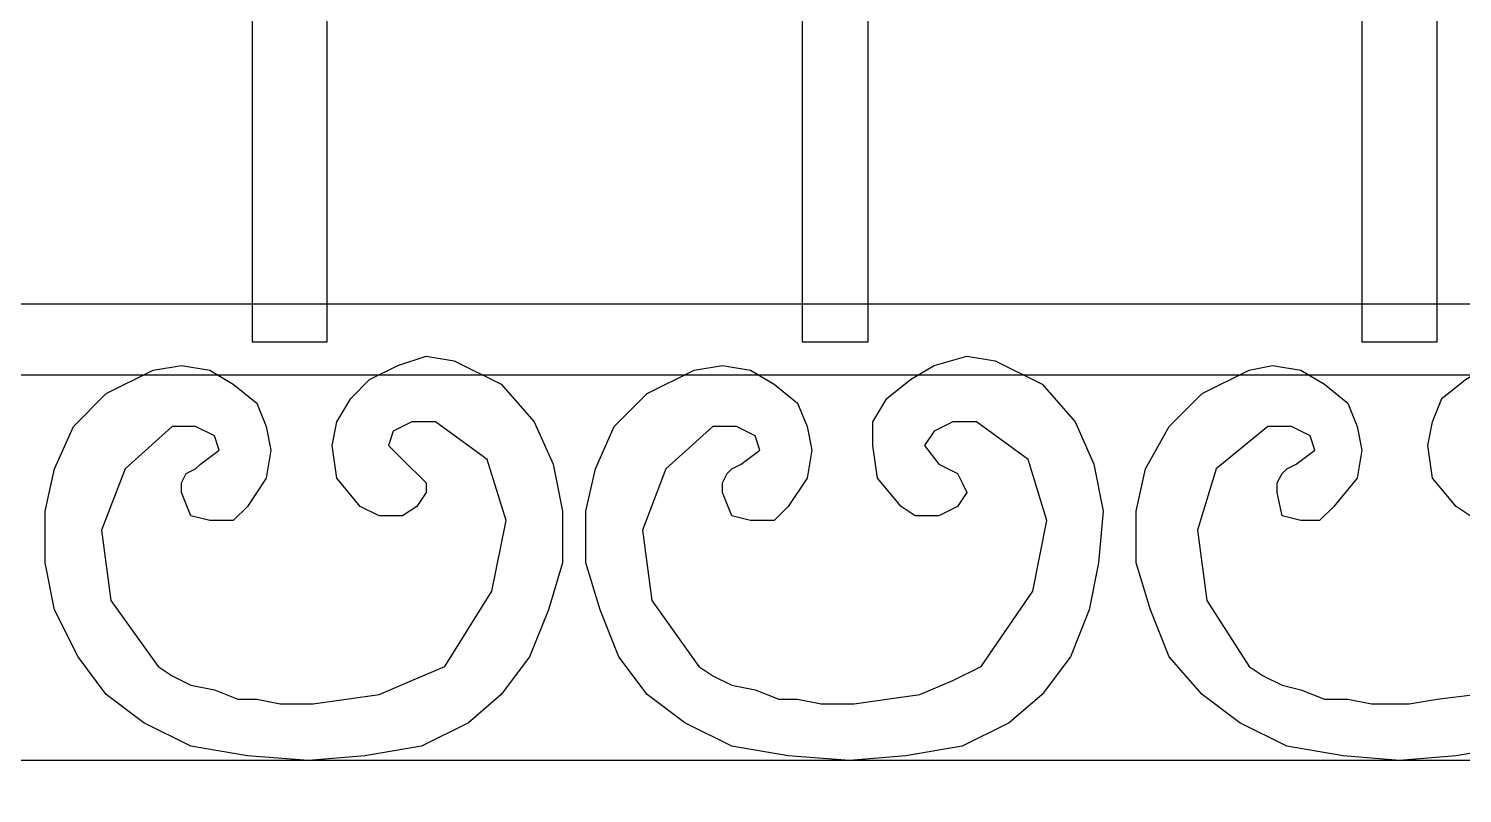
# Model space of a CAD drawing. Header units: centimetres. Extents: x -51 to 47, y -44 to 100.
# Drawn here: x -1.85 to 26.18, y 33.47 to 48.43 of the extents above; entities that cross this region are included whole.
import ezdxf

# ---------------------------------------------------------------- set-up
doc = ezdxf.new("R2010")
doc.units = ezdxf.units.CM
doc.header["$MEASUREMENT"] = 0
doc.layers.add('layer 1', color=7, linetype='Continuous')

msp = doc.modelspace()

# ---------------------------------------------------------------- linework, layer by layer
at = {"layer": 'layer 1', "color": 108}
for points, knots in [([(2.51998, 42.30097), (2.51998, 42.30097), (2.51998, 79.35236), (2.51998, 79.35236), (2.51998, 79.35236), (2.51998, 79.35236), (3.991, 79.35236), (3.991, 79.35236), (3.991, 79.35236), (3.991, 79.35236), (3.991, 42.30097), (3.991, 42.30097), (3.991, 42.30097), (3.991, 42.30097), (2.51998, 42.30097), (2.51998, 42.30097)], [0, 0, 0, 0, 0.25, 0.25, 0.25, 0.25, 0.5, 0.5, 0.5, 0.5, 0.75, 0.75, 0.75, 0.75, 1, 1, 1, 1]), ([(13.27684, 42.30097), (13.27684, 42.30097), (13.27684, 79.35236), (13.27684, 79.35236), (13.27684, 79.35236), (13.27684, 79.35236), (14.56398, 79.35236), (14.56398, 79.35236), (14.56398, 79.35236), (14.56398, 79.35236), (14.56398, 42.30097), (14.56398, 42.30097), (14.56398, 42.30097), (14.56398, 42.30097), (13.27684, 42.30097), (13.27684, 42.30097)], [0, 0, 0, 0, 0.25, 0.25, 0.25, 0.25, 0.5, 0.5, 0.5, 0.5, 0.75, 0.75, 0.75, 0.75, 1, 1, 1, 1]), ([(24.21757, 42.30097), (24.21757, 42.30097), (24.21757, 79.35236), (24.21757, 79.35236), (24.21757, 79.35236), (24.21757, 79.35236), (25.68859, 79.35236), (25.68859, 79.35236), (25.68859, 79.35236), (25.68859, 79.35236), (25.68859, 42.30097), (25.68859, 42.30097), (25.68859, 42.30097), (25.68859, 42.30097), (24.21757, 42.30097), (24.21757, 42.30097)], [0, 0, 0, 0, 0.25, 0.25, 0.25, 0.25, 0.5, 0.5, 0.5, 0.5, 0.75, 0.75, 0.75, 0.75, 1, 1, 1, 1]), ([(-47.12704, 43.03648), (-47.12704, 43.03648), (43.43281, 43.03648), (43.43281, 43.03648), (43.43281, 43.03648), (43.43281, 43.03648), (43.43281, 41.6574), (43.43281, 41.6574), (43.43281, 41.6574), (43.43281, 41.6574), (-47.12704, 41.6574), (-47.12704, 41.6574), (-47.12704, 41.6574), (-47.12704, 41.6574), (-47.12704, 43.03648), (-47.12704, 43.03648)], [0, 0, 0, 0, 0.25, 0.25, 0.25, 0.25, 0.5, 0.5, 0.5, 0.5, 0.75, 0.75, 0.75, 0.75, 1, 1, 1, 1]), ([(7.39275, 35.40555), (7.39275, 35.40555), (7.94438, 36.14106), (7.94438, 36.14106), (7.94438, 36.14106), (7.94438, 36.14106), (8.31213, 37.06045), (8.31213, 37.06045), (8.31213, 37.06045), (8.31213, 37.06045), (8.58795, 37.97984), (8.58795, 37.97984), (8.58795, 37.97984), (8.58795, 37.97984), (8.58795, 38.99117), (8.58795, 38.99117), (8.58795, 38.99117), (8.58795, 38.99117), (8.40407, 39.91056), (8.40407, 39.91056), (8.40407, 39.91056), (8.40407, 39.91056), (8.03632, 40.73801), (8.03632, 40.73801), (8.03632, 40.73801), (8.03632, 40.73801), (7.39275, 41.47352), (7.39275, 41.47352), (7.39275, 41.47352), (7.39275, 41.47352), (6.47336, 41.93322), (6.47336, 41.93322), (6.47336, 41.93322), (6.47336, 41.93322), (5.92172, 42.02516), (5.92172, 42.02516), (5.92172, 42.02516), (5.92172, 42.02516), (5.37009, 41.84128), (5.37009, 41.84128), (5.37009, 41.84128), (5.37009, 41.84128), (4.81846, 41.56546), (4.81846, 41.56546), (4.81846, 41.56546), (4.81846, 41.56546), (4.4507, 41.19771), (4.4507, 41.19771), (4.4507, 41.19771), (4.4507, 41.19771), (4.17488, 40.73801), (4.17488, 40.73801), (4.17488, 40.73801), (4.17488, 40.73801), (4.08294, 40.27832), (4.08294, 40.27832), (4.08294, 40.27832), (4.08294, 40.27832), (4.17488, 39.63474), (4.17488, 39.63474), (4.17488, 39.63474), (4.17488, 39.63474), (4.63458, 39.08311), (4.63458, 39.08311), (4.63458, 39.08311), (4.63458, 39.08311), (5.00233, 38.89923), (5.00233, 38.89923), (5.00233, 38.89923), (5.00233, 38.89923), (5.46203, 38.89923), (5.46203, 38.89923), (5.46203, 38.89923), (5.46203, 38.89923), (5.73784, 39.08311), (5.73784, 39.08311), (5.73784, 39.08311), (5.73784, 39.08311), (5.92172, 39.35893), (5.92172, 39.35893), (5.92172, 39.35893), (5.92172, 39.35893), (5.92172, 39.54281), (5.92172, 39.54281), (5.92172, 39.54281), (5.92172, 39.54281), (5.73784, 39.72668), (5.73784, 39.72668), (5.73784, 39.72668), (5.73784, 39.72668), (5.64591, 39.81862), (5.64591, 39.81862), (5.64591, 39.81862), (5.64591, 39.81862), (5.55397, 39.91056), (5.55397, 39.91056), (5.55397, 39.91056), (5.55397, 39.91056), (5.18621, 40.27832), (5.18621, 40.27832), (5.18621, 40.27832), (5.18621, 40.27832), (5.27815, 40.55413), (5.27815, 40.55413), (5.27815, 40.55413), (5.27815, 40.55413), (5.64591, 40.73801), (5.64591, 40.73801), (5.64591, 40.73801), (5.64591, 40.73801), (6.1056, 40.73801), (6.1056, 40.73801), (6.1056, 40.73801), (6.1056, 40.73801), (7.11693, 40.0025), (7.11693, 40.0025), (7.11693, 40.0025), (7.11693, 40.0025), (7.48468, 38.80729), (7.48468, 38.80729), (7.48468, 38.80729), (7.48468, 38.80729), (7.20887, 37.42821), (7.20887, 37.42821), (7.20887, 37.42821), (7.20887, 37.42821), (6.28948, 35.95719), (6.28948, 35.95719), (6.28948, 35.95719), (6.28948, 35.95719), (5.64591, 35.68137), (5.64591, 35.68137), (5.64591, 35.68137), (5.64591, 35.68137), (5.00233, 35.40555), (5.00233, 35.40555), (5.00233, 35.40555), (5.00233, 35.40555), (4.35876, 35.31361), (4.35876, 35.31361), (4.35876, 35.31361), (4.35876, 35.31361), (3.71519, 35.22168), (3.71519, 35.22168), (3.71519, 35.22168), (3.71519, 35.22168), (3.71519, 35.22168), (3.71519, 35.22168), (3.71519, 35.22168), (3.71519, 35.22168), (3.71519, 35.22168), (3.71519, 35.22168), (3.71519, 35.22168), (3.71519, 35.22168), (3.71519, 35.22168), (3.71519, 35.22168), (3.71519, 35.22168), (3.71519, 35.22168), (3.71519, 35.22168), (3.71519, 35.22168), (3.71519, 35.22168), (3.71519, 35.22168), (3.43937, 35.22168), (3.43937, 35.22168), (3.43937, 35.22168), (3.43937, 35.22168), (3.07162, 35.22168), (3.07162, 35.22168), (3.07162, 35.22168), (3.07162, 35.22168), (2.61192, 35.31361), (2.61192, 35.31361), (2.61192, 35.31361), (2.61192, 35.31361), (2.24417, 35.31361), (2.24417, 35.31361), (2.24417, 35.31361), (2.24417, 35.31361), (1.78447, 35.49749), (1.78447, 35.49749), (1.78447, 35.49749), (1.78447, 35.49749), (1.32478, 35.58943), (1.32478, 35.58943), (1.32478, 35.58943), (1.32478, 35.58943), (0.95702, 35.77331), (0.95702, 35.77331), (0.95702, 35.77331), (0.95702, 35.77331), (0.6812, 35.95719), (0.6812, 35.95719), (0.6812, 35.95719), (0.6812, 35.95719), (-0.23819, 37.24433), (-0.23819, 37.24433), (-0.23819, 37.24433), (-0.23819, 37.24433), (-0.42206, 38.62342), (-0.42206, 38.62342), (-0.42206, 38.62342), (-0.42206, 38.62342), (0.03763, 39.81862), (0.03763, 39.81862), (0.03763, 39.81862), (0.03763, 39.81862), (0.95702, 40.64607), (0.95702, 40.64607), (0.95702, 40.64607), (0.95702, 40.64607), (1.41671, 40.64607), (1.41671, 40.64607), (1.41671, 40.64607), (1.41671, 40.64607), (1.78447, 40.46219), (1.78447, 40.46219), (1.78447, 40.46219), (1.78447, 40.46219), (1.87641, 40.18638), (1.87641, 40.18638), (1.87641, 40.18638), (1.87641, 40.18638), (1.50865, 39.91056), (1.50865, 39.91056), (1.50865, 39.91056), (1.50865, 39.91056), (1.41671, 39.81862), (1.41671, 39.81862), (1.41671, 39.81862), (1.41671, 39.81862), (1.23284, 39.72668), (1.23284, 39.72668), (1.23284, 39.72668), (1.23284, 39.72668), (1.1409, 39.54281), (1.1409, 39.54281), (1.1409, 39.54281), (1.1409, 39.54281), (1.1409, 39.35893), (1.1409, 39.35893), (1.1409, 39.35893), (1.1409, 39.35893), (1.32478, 38.89923), (1.32478, 38.89923), (1.32478, 38.89923), (1.32478, 38.89923), (1.69253, 38.80729), (1.69253, 38.80729), (1.69253, 38.80729), (1.69253, 38.80729), (2.15223, 38.80729), (2.15223, 38.80729), (2.15223, 38.80729), (2.15223, 38.80729), (2.42804, 39.08311), (2.42804, 39.08311), (2.42804, 39.08311), (2.42804, 39.08311), (2.7958, 39.63474), (2.7958, 39.63474), (2.7958, 39.63474), (2.7958, 39.63474), (2.88774, 40.18638), (2.88774, 40.18638), (2.88774, 40.18638), (2.88774, 40.18638), (2.7958, 40.64607), (2.7958, 40.64607), (2.7958, 40.64607), (2.7958, 40.64607), (2.61192, 41.10577), (2.61192, 41.10577), (2.61192, 41.10577), (2.61192, 41.10577), (2.15223, 41.47352), (2.15223, 41.47352), (2.15223, 41.47352), (2.15223, 41.47352), (1.69253, 41.74934), (1.69253, 41.74934), (1.69253, 41.74934), (1.69253, 41.74934), (1.1409, 41.84128), (1.1409, 41.84128), (1.1409, 41.84128), (1.1409, 41.84128), (0.58926, 41.74934), (0.58926, 41.74934), (0.58926, 41.74934), (0.58926, 41.74934), (-0.33013, 41.28965), (-0.33013, 41.28965), (-0.33013, 41.28965), (-0.33013, 41.28965), (-0.9737, 40.64607), (-0.9737, 40.64607), (-0.9737, 40.64607), (-0.9737, 40.64607), (-1.34145, 39.81862), (-1.34145, 39.81862), (-1.34145, 39.81862), (-1.34145, 39.81862), (-1.52533, 38.99117), (-1.52533, 38.99117), (-1.52533, 38.99117), (-1.52533, 38.99117), (-1.52533, 37.97984), (-1.52533, 37.97984), (-1.52533, 37.97984), (-1.52533, 37.97984), (-1.34145, 37.06045), (-1.34145, 37.06045), (-1.34145, 37.06045), (-1.34145, 37.06045), (-0.88176, 36.14106), (-0.88176, 36.14106), (-0.88176, 36.14106), (-0.88176, 36.14106), (-0.33013, 35.40555), (-0.33013, 35.40555), (-0.33013, 35.40555), (-0.33013, 35.40555), (0.40539, 34.85392), (0.40539, 34.85392), (0.40539, 34.85392), (0.40539, 34.85392), (1.32478, 34.39422), (1.32478, 34.39422), (1.32478, 34.39422), (1.32478, 34.39422), (2.42804, 34.21035), (2.42804, 34.21035), (2.42804, 34.21035), (2.42804, 34.21035), (3.62325, 34.11841), (3.62325, 34.11841), (3.62325, 34.11841), (3.62325, 34.11841), (4.72652, 34.21035), (4.72652, 34.21035), (4.72652, 34.21035), (4.72652, 34.21035), (5.82978, 34.39422), (5.82978, 34.39422), (5.82978, 34.39422), (5.82978, 34.39422), (6.74917, 34.85392), (6.74917, 34.85392), (6.74917, 34.85392), (6.74917, 34.85392), (7.39275, 35.40555), (7.39275, 35.40555)], [0, 0, 0, 0, 0.01136364, 0.01136364, 0.01136364, 0.01136364, 0.02272727, 0.02272727, 0.02272727, 0.02272727, 0.03409091, 0.03409091, 0.03409091, 0.03409091, 0.04545455, 0.04545455, 0.04545455, 0.04545455, 0.05681818, 0.05681818, 0.05681818, 0.05681818, 0.06818182, 0.06818182, 0.06818182, 0.06818182, 0.07954545, 0.07954545, 0.07954545, 0.07954545, 0.09090909, 0.09090909, 0.09090909, 0.09090909, 0.10227273, 0.10227273, 0.10227273, 0.10227273, 0.11363636, 0.11363636, 0.11363636, 0.11363636, 0.125, 0.125, 0.125, 0.125, 0.13636364, 0.13636364, 0.13636364, 0.13636364, 0.14772727, 0.14772727, 0.14772727, 0.14772727, 0.15909091, 0.15909091, 0.15909091, 0.15909091, 0.17045455, 0.17045455, 0.17045455, 0.17045455, 0.18181818, 0.18181818, 0.18181818, 0.18181818, 0.19318182, 0.19318182, 0.19318182, 0.19318182, 0.20454545, 0.20454545, 0.20454545, 0.20454545, 0.21590909, 0.21590909, 0.21590909, 0.21590909, 0.22727273, 0.22727273, 0.22727273, 0.22727273, 0.23863636, 0.23863636, 0.23863636, 0.23863636, 0.25, 0.25, 0.25, 0.25, 0.26136364, 0.26136364, 0.26136364, 0.26136364, 0.27272727, 0.27272727, 0.27272727, 0.27272727, 0.28409091, 0.28409091, 0.28409091, 0.28409091, 0.29545455, 0.29545455, 0.29545455, 0.29545455, 0.30681818, 0.30681818, 0.30681818, 0.30681818, 0.31818182, 0.31818182, 0.31818182, 0.31818182, 0.32954545, 0.32954545, 0.32954545, 0.32954545, 0.34090909, 0.34090909, 0.34090909, 0.34090909, 0.35227273, 0.35227273, 0.35227273, 0.35227273, 0.36363636, 0.36363636, 0.36363636, 0.36363636, 0.375, 0.375, 0.375, 0.375, 0.38636364, 0.38636364, 0.38636364, 0.38636364, 0.39772727, 0.39772727, 0.39772727, 0.39772727, 0.40909091, 0.40909091, 0.40909091, 0.40909091, 0.42045455, 0.42045455, 0.42045455, 0.42045455, 0.43181818, 0.43181818, 0.43181818, 0.43181818, 0.44318182, 0.44318182, 0.44318182, 0.44318182, 0.45454545, 0.45454545, 0.45454545, 0.45454545, 0.46590909, 0.46590909, 0.46590909, 0.46590909, 0.47727273, 0.47727273, 0.47727273, 0.47727273, 0.48863636, 0.48863636, 0.48863636, 0.48863636, 0.5, 0.5, 0.5, 0.5, 0.51136364, 0.51136364, 0.51136364, 0.51136364, 0.52272727, 0.52272727, 0.52272727, 0.52272727, 0.53409091, 0.53409091, 0.53409091, 0.53409091, 0.54545455, 0.54545455, 0.54545455, 0.54545455, 0.55681818, 0.55681818, 0.55681818, 0.55681818, 0.56818182, 0.56818182, 0.56818182, 0.56818182, 0.57954545, 0.57954545, 0.57954545, 0.57954545, 0.59090909, 0.59090909, 0.59090909, 0.59090909, 0.60227273, 0.60227273, 0.60227273, 0.60227273, 0.61363636, 0.61363636, 0.61363636, 0.61363636, 0.625, 0.625, 0.625, 0.625, 0.63636364, 0.63636364, 0.63636364, 0.63636364, 0.64772727, 0.64772727, 0.64772727, 0.64772727, 0.65909091, 0.65909091, 0.65909091, 0.65909091, 0.67045455, 0.67045455, 0.67045455, 0.67045455, 0.68181818, 0.68181818, 0.68181818, 0.68181818, 0.69318182, 0.69318182, 0.69318182, 0.69318182, 0.70454545, 0.70454545, 0.70454545, 0.70454545, 0.71590909, 0.71590909, 0.71590909, 0.71590909, 0.72727273, 0.72727273, 0.72727273, 0.72727273, 0.73863636, 0.73863636, 0.73863636, 0.73863636, 0.75, 0.75, 0.75, 0.75, 0.76136364, 0.76136364, 0.76136364, 0.76136364, 0.77272727, 0.77272727, 0.77272727, 0.77272727, 0.78409091, 0.78409091, 0.78409091, 0.78409091, 0.79545455, 0.79545455, 0.79545455, 0.79545455, 0.80681818, 0.80681818, 0.80681818, 0.80681818, 0.81818182, 0.81818182, 0.81818182, 0.81818182, 0.82954545, 0.82954545, 0.82954545, 0.82954545, 0.84090909, 0.84090909, 0.84090909, 0.84090909, 0.85227273, 0.85227273, 0.85227273, 0.85227273, 0.86363636, 0.86363636, 0.86363636, 0.86363636, 0.875, 0.875, 0.875, 0.875, 0.88636364, 0.88636364, 0.88636364, 0.88636364, 0.89772727, 0.89772727, 0.89772727, 0.89772727, 0.90909091, 0.90909091, 0.90909091, 0.90909091, 0.92045455, 0.92045455, 0.92045455, 0.92045455, 0.93181818, 0.93181818, 0.93181818, 0.93181818, 0.94318182, 0.94318182, 0.94318182, 0.94318182, 0.95454545, 0.95454545, 0.95454545, 0.95454545, 0.96590909, 0.96590909, 0.96590909, 0.96590909, 0.97727273, 0.97727273, 0.97727273, 0.97727273, 0.98863636, 0.98863636, 0.98863636, 0.98863636, 1, 1, 1, 1]), ([(17.96572, 35.40555), (17.96572, 35.40555), (18.51736, 36.14106), (18.51736, 36.14106), (18.51736, 36.14106), (18.51736, 36.14106), (18.88511, 37.06045), (18.88511, 37.06045), (18.88511, 37.06045), (18.88511, 37.06045), (19.06899, 37.97984), (19.06899, 37.97984), (19.06899, 37.97984), (19.06899, 37.97984), (19.16093, 38.99117), (19.16093, 38.99117), (19.16093, 38.99117), (19.16093, 38.99117), (18.97705, 39.91056), (18.97705, 39.91056), (18.97705, 39.91056), (18.97705, 39.91056), (18.6093, 40.73801), (18.6093, 40.73801), (18.6093, 40.73801), (18.6093, 40.73801), (17.96572, 41.47352), (17.96572, 41.47352), (17.96572, 41.47352), (17.96572, 41.47352), (17.04633, 41.93322), (17.04633, 41.93322), (17.04633, 41.93322), (17.04633, 41.93322), (16.4947, 42.02516), (16.4947, 42.02516), (16.4947, 42.02516), (16.4947, 42.02516), (15.85113, 41.84128), (15.85113, 41.84128), (15.85113, 41.84128), (15.85113, 41.84128), (15.39143, 41.56546), (15.39143, 41.56546), (15.39143, 41.56546), (15.39143, 41.56546), (14.93174, 41.19771), (14.93174, 41.19771), (14.93174, 41.19771), (14.93174, 41.19771), (14.65592, 40.73801), (14.65592, 40.73801), (14.65592, 40.73801), (14.65592, 40.73801), (14.65592, 40.27832), (14.65592, 40.27832), (14.65592, 40.27832), (14.65592, 40.27832), (14.74786, 39.63474), (14.74786, 39.63474), (14.74786, 39.63474), (14.74786, 39.63474), (15.20756, 39.08311), (15.20756, 39.08311), (15.20756, 39.08311), (15.20756, 39.08311), (15.48337, 38.89923), (15.48337, 38.89923), (15.48337, 38.89923), (15.48337, 38.89923), (15.94307, 38.89923), (15.94307, 38.89923), (15.94307, 38.89923), (15.94307, 38.89923), (16.31082, 39.08311), (16.31082, 39.08311), (16.31082, 39.08311), (16.31082, 39.08311), (16.4947, 39.35893), (16.4947, 39.35893), (16.4947, 39.35893), (16.4947, 39.35893), (16.40276, 39.54281), (16.40276, 39.54281), (16.40276, 39.54281), (16.40276, 39.54281), (16.31082, 39.72668), (16.31082, 39.72668), (16.31082, 39.72668), (16.31082, 39.72668), (16.12694, 39.81862), (16.12694, 39.81862), (16.12694, 39.81862), (16.12694, 39.81862), (15.94307, 39.91056), (15.94307, 39.91056), (15.94307, 39.91056), (15.94307, 39.91056), (15.66725, 40.27832), (15.66725, 40.27832), (15.66725, 40.27832), (15.66725, 40.27832), (15.85113, 40.55413), (15.85113, 40.55413), (15.85113, 40.55413), (15.85113, 40.55413), (16.21888, 40.73801), (16.21888, 40.73801), (16.21888, 40.73801), (16.21888, 40.73801), (16.67858, 40.73801), (16.67858, 40.73801), (16.67858, 40.73801), (16.67858, 40.73801), (17.68991, 40.0025), (17.68991, 40.0025), (17.68991, 40.0025), (17.68991, 40.0025), (18.05766, 38.80729), (18.05766, 38.80729), (18.05766, 38.80729), (18.05766, 38.80729), (17.78185, 37.42821), (17.78185, 37.42821), (17.78185, 37.42821), (17.78185, 37.42821), (16.77052, 35.95719), (16.77052, 35.95719), (16.77052, 35.95719), (16.77052, 35.95719), (16.21888, 35.68137), (16.21888, 35.68137), (16.21888, 35.68137), (16.21888, 35.68137), (15.57531, 35.40555), (15.57531, 35.40555), (15.57531, 35.40555), (15.57531, 35.40555), (14.93174, 35.31361), (14.93174, 35.31361), (14.93174, 35.31361), (14.93174, 35.31361), (14.28817, 35.22168), (14.28817, 35.22168), (14.28817, 35.22168), (14.28817, 35.22168), (14.28817, 35.22168), (14.28817, 35.22168), (14.28817, 35.22168), (14.28817, 35.22168), (14.28817, 35.22168), (14.28817, 35.22168), (14.28817, 35.22168), (14.28817, 35.22168), (14.28817, 35.22168), (14.28817, 35.22168), (14.28817, 35.22168), (14.28817, 35.22168), (14.28817, 35.22168), (14.28817, 35.22168), (14.28817, 35.22168), (14.28817, 35.22168), (14.01235, 35.22168), (14.01235, 35.22168), (14.01235, 35.22168), (14.01235, 35.22168), (13.64459, 35.22168), (13.64459, 35.22168), (13.64459, 35.22168), (13.64459, 35.22168), (13.1849, 35.31361), (13.1849, 35.31361), (13.1849, 35.31361), (13.1849, 35.31361), (12.81714, 35.31361), (12.81714, 35.31361), (12.81714, 35.31361), (12.81714, 35.31361), (12.35745, 35.49749), (12.35745, 35.49749), (12.35745, 35.49749), (12.35745, 35.49749), (11.89775, 35.58943), (11.89775, 35.58943), (11.89775, 35.58943), (11.89775, 35.58943), (11.53, 35.77331), (11.53, 35.77331), (11.53, 35.77331), (11.53, 35.77331), (11.25418, 35.95719), (11.25418, 35.95719), (11.25418, 35.95719), (11.25418, 35.95719), (10.33479, 37.24433), (10.33479, 37.24433), (10.33479, 37.24433), (10.33479, 37.24433), (10.15091, 38.62342), (10.15091, 38.62342), (10.15091, 38.62342), (10.15091, 38.62342), (10.61061, 39.81862), (10.61061, 39.81862), (10.61061, 39.81862), (10.61061, 39.81862), (11.53, 40.64607), (11.53, 40.64607), (11.53, 40.64607), (11.53, 40.64607), (11.98969, 40.64607), (11.98969, 40.64607), (11.98969, 40.64607), (11.98969, 40.64607), (12.35745, 40.46219), (12.35745, 40.46219), (12.35745, 40.46219), (12.35745, 40.46219), (12.44939, 40.18638), (12.44939, 40.18638), (12.44939, 40.18638), (12.44939, 40.18638), (12.08163, 39.91056), (12.08163, 39.91056), (12.08163, 39.91056), (12.08163, 39.91056), (11.89775, 39.81862), (11.89775, 39.81862), (11.89775, 39.81862), (11.89775, 39.81862), (11.80581, 39.72668), (11.80581, 39.72668), (11.80581, 39.72668), (11.80581, 39.72668), (11.71388, 39.54281), (11.71388, 39.54281), (11.71388, 39.54281), (11.71388, 39.54281), (11.71388, 39.35893), (11.71388, 39.35893), (11.71388, 39.35893), (11.71388, 39.35893), (11.89775, 38.89923), (11.89775, 38.89923), (11.89775, 38.89923), (11.89775, 38.89923), (12.26551, 38.80729), (12.26551, 38.80729), (12.26551, 38.80729), (12.26551, 38.80729), (12.7252, 38.80729), (12.7252, 38.80729), (12.7252, 38.80729), (12.7252, 38.80729), (13.00102, 39.08311), (13.00102, 39.08311), (13.00102, 39.08311), (13.00102, 39.08311), (13.36878, 39.63474), (13.36878, 39.63474), (13.36878, 39.63474), (13.36878, 39.63474), (13.46072, 40.18638), (13.46072, 40.18638), (13.46072, 40.18638), (13.46072, 40.18638), (13.36878, 40.64607), (13.36878, 40.64607), (13.36878, 40.64607), (13.36878, 40.64607), (13.1849, 41.10577), (13.1849, 41.10577), (13.1849, 41.10577), (13.1849, 41.10577), (12.7252, 41.47352), (12.7252, 41.47352), (12.7252, 41.47352), (12.7252, 41.47352), (12.26551, 41.74934), (12.26551, 41.74934), (12.26551, 41.74934), (12.26551, 41.74934), (11.71388, 41.84128), (11.71388, 41.84128), (11.71388, 41.84128), (11.71388, 41.84128), (11.16224, 41.74934), (11.16224, 41.74934), (11.16224, 41.74934), (11.16224, 41.74934), (10.24285, 41.28965), (10.24285, 41.28965), (10.24285, 41.28965), (10.24285, 41.28965), (9.59928, 40.64607), (9.59928, 40.64607), (9.59928, 40.64607), (9.59928, 40.64607), (9.23152, 39.81862), (9.23152, 39.81862), (9.23152, 39.81862), (9.23152, 39.81862), (9.04765, 38.99117), (9.04765, 38.99117), (9.04765, 38.99117), (9.04765, 38.99117), (9.04765, 37.97984), (9.04765, 37.97984), (9.04765, 37.97984), (9.04765, 37.97984), (9.32346, 37.06045), (9.32346, 37.06045), (9.32346, 37.06045), (9.32346, 37.06045), (9.69122, 36.14106), (9.69122, 36.14106), (9.69122, 36.14106), (9.69122, 36.14106), (10.24285, 35.40555), (10.24285, 35.40555), (10.24285, 35.40555), (10.24285, 35.40555), (10.97836, 34.85392), (10.97836, 34.85392), (10.97836, 34.85392), (10.97836, 34.85392), (11.89775, 34.39422), (11.89775, 34.39422), (11.89775, 34.39422), (11.89775, 34.39422), (13.00102, 34.21035), (13.00102, 34.21035), (13.00102, 34.21035), (13.00102, 34.21035), (14.19623, 34.11841), (14.19623, 34.11841), (14.19623, 34.11841), (14.19623, 34.11841), (15.29949, 34.21035), (15.29949, 34.21035), (15.29949, 34.21035), (15.29949, 34.21035), (16.40276, 34.39422), (16.40276, 34.39422), (16.40276, 34.39422), (16.40276, 34.39422), (17.32215, 34.85392), (17.32215, 34.85392), (17.32215, 34.85392), (17.32215, 34.85392), (17.96572, 35.40555), (17.96572, 35.40555)], [0, 0, 0, 0, 0.01136364, 0.01136364, 0.01136364, 0.01136364, 0.02272727, 0.02272727, 0.02272727, 0.02272727, 0.03409091, 0.03409091, 0.03409091, 0.03409091, 0.04545455, 0.04545455, 0.04545455, 0.04545455, 0.05681818, 0.05681818, 0.05681818, 0.05681818, 0.06818182, 0.06818182, 0.06818182, 0.06818182, 0.07954545, 0.07954545, 0.07954545, 0.07954545, 0.09090909, 0.09090909, 0.09090909, 0.09090909, 0.10227273, 0.10227273, 0.10227273, 0.10227273, 0.11363636, 0.11363636, 0.11363636, 0.11363636, 0.125, 0.125, 0.125, 0.125, 0.13636364, 0.13636364, 0.13636364, 0.13636364, 0.14772727, 0.14772727, 0.14772727, 0.14772727, 0.15909091, 0.15909091, 0.15909091, 0.15909091, 0.17045455, 0.17045455, 0.17045455, 0.17045455, 0.18181818, 0.18181818, 0.18181818, 0.18181818, 0.19318182, 0.19318182, 0.19318182, 0.19318182, 0.20454545, 0.20454545, 0.20454545, 0.20454545, 0.21590909, 0.21590909, 0.21590909, 0.21590909, 0.22727273, 0.22727273, 0.22727273, 0.22727273, 0.23863636, 0.23863636, 0.23863636, 0.23863636, 0.25, 0.25, 0.25, 0.25, 0.26136364, 0.26136364, 0.26136364, 0.26136364, 0.27272727, 0.27272727, 0.27272727, 0.27272727, 0.28409091, 0.28409091, 0.28409091, 0.28409091, 0.29545455, 0.29545455, 0.29545455, 0.29545455, 0.30681818, 0.30681818, 0.30681818, 0.30681818, 0.31818182, 0.31818182, 0.31818182, 0.31818182, 0.32954545, 0.32954545, 0.32954545, 0.32954545, 0.34090909, 0.34090909, 0.34090909, 0.34090909, 0.35227273, 0.35227273, 0.35227273, 0.35227273, 0.36363636, 0.36363636, 0.36363636, 0.36363636, 0.375, 0.375, 0.375, 0.375, 0.38636364, 0.38636364, 0.38636364, 0.38636364, 0.39772727, 0.39772727, 0.39772727, 0.39772727, 0.40909091, 0.40909091, 0.40909091, 0.40909091, 0.42045455, 0.42045455, 0.42045455, 0.42045455, 0.43181818, 0.43181818, 0.43181818, 0.43181818, 0.44318182, 0.44318182, 0.44318182, 0.44318182, 0.45454545, 0.45454545, 0.45454545, 0.45454545, 0.46590909, 0.46590909, 0.46590909, 0.46590909, 0.47727273, 0.47727273, 0.47727273, 0.47727273, 0.48863636, 0.48863636, 0.48863636, 0.48863636, 0.5, 0.5, 0.5, 0.5, 0.51136364, 0.51136364, 0.51136364, 0.51136364, 0.52272727, 0.52272727, 0.52272727, 0.52272727, 0.53409091, 0.53409091, 0.53409091, 0.53409091, 0.54545455, 0.54545455, 0.54545455, 0.54545455, 0.55681818, 0.55681818, 0.55681818, 0.55681818, 0.56818182, 0.56818182, 0.56818182, 0.56818182, 0.57954545, 0.57954545, 0.57954545, 0.57954545, 0.59090909, 0.59090909, 0.59090909, 0.59090909, 0.60227273, 0.60227273, 0.60227273, 0.60227273, 0.61363636, 0.61363636, 0.61363636, 0.61363636, 0.625, 0.625, 0.625, 0.625, 0.63636364, 0.63636364, 0.63636364, 0.63636364, 0.64772727, 0.64772727, 0.64772727, 0.64772727, 0.65909091, 0.65909091, 0.65909091, 0.65909091, 0.67045455, 0.67045455, 0.67045455, 0.67045455, 0.68181818, 0.68181818, 0.68181818, 0.68181818, 0.69318182, 0.69318182, 0.69318182, 0.69318182, 0.70454545, 0.70454545, 0.70454545, 0.70454545, 0.71590909, 0.71590909, 0.71590909, 0.71590909, 0.72727273, 0.72727273, 0.72727273, 0.72727273, 0.73863636, 0.73863636, 0.73863636, 0.73863636, 0.75, 0.75, 0.75, 0.75, 0.76136364, 0.76136364, 0.76136364, 0.76136364, 0.77272727, 0.77272727, 0.77272727, 0.77272727, 0.78409091, 0.78409091, 0.78409091, 0.78409091, 0.79545455, 0.79545455, 0.79545455, 0.79545455, 0.80681818, 0.80681818, 0.80681818, 0.80681818, 0.81818182, 0.81818182, 0.81818182, 0.81818182, 0.82954545, 0.82954545, 0.82954545, 0.82954545, 0.84090909, 0.84090909, 0.84090909, 0.84090909, 0.85227273, 0.85227273, 0.85227273, 0.85227273, 0.86363636, 0.86363636, 0.86363636, 0.86363636, 0.875, 0.875, 0.875, 0.875, 0.88636364, 0.88636364, 0.88636364, 0.88636364, 0.89772727, 0.89772727, 0.89772727, 0.89772727, 0.90909091, 0.90909091, 0.90909091, 0.90909091, 0.92045455, 0.92045455, 0.92045455, 0.92045455, 0.93181818, 0.93181818, 0.93181818, 0.93181818, 0.94318182, 0.94318182, 0.94318182, 0.94318182, 0.95454545, 0.95454545, 0.95454545, 0.95454545, 0.96590909, 0.96590909, 0.96590909, 0.96590909, 0.97727273, 0.97727273, 0.97727273, 0.97727273, 0.98863636, 0.98863636, 0.98863636, 0.98863636, 1, 1, 1, 1]), ([(28.81452, 35.40555), (28.81452, 35.40555), (29.36615, 36.14106), (29.36615, 36.14106), (29.36615, 36.14106), (29.36615, 36.14106), (29.73391, 37.06045), (29.73391, 37.06045), (29.73391, 37.06045), (29.73391, 37.06045), (29.91778, 37.97984), (29.91778, 37.97984), (29.91778, 37.97984), (29.91778, 37.97984), (29.91778, 38.99117), (29.91778, 38.99117), (29.91778, 38.99117), (29.91778, 38.99117), (29.73391, 39.91056), (29.73391, 39.91056), (29.73391, 39.91056), (29.73391, 39.91056), (29.27421, 40.73801), (29.27421, 40.73801), (29.27421, 40.73801), (29.27421, 40.73801), (28.63064, 41.47352), (28.63064, 41.47352), (28.63064, 41.47352), (28.63064, 41.47352), (27.71125, 41.93322), (27.71125, 41.93322), (27.71125, 41.93322), (27.71125, 41.93322), (27.25156, 42.02516), (27.25156, 42.02516), (27.25156, 42.02516), (27.25156, 42.02516), (26.69992, 41.84128), (26.69992, 41.84128), (26.69992, 41.84128), (26.69992, 41.84128), (26.24023, 41.56546), (26.24023, 41.56546), (26.24023, 41.56546), (26.24023, 41.56546), (25.78053, 41.19771), (25.78053, 41.19771), (25.78053, 41.19771), (25.78053, 41.19771), (25.59665, 40.73801), (25.59665, 40.73801), (25.59665, 40.73801), (25.59665, 40.73801), (25.50472, 40.27832), (25.50472, 40.27832), (25.50472, 40.27832), (25.50472, 40.27832), (25.59665, 39.63474), (25.59665, 39.63474), (25.59665, 39.63474), (25.59665, 39.63474), (26.05635, 39.08311), (26.05635, 39.08311), (26.05635, 39.08311), (26.05635, 39.08311), (26.33217, 38.89923), (26.33217, 38.89923), (26.33217, 38.89923), (26.33217, 38.89923), (26.79186, 38.89923), (26.79186, 38.89923), (26.79186, 38.89923), (26.79186, 38.89923), (27.06768, 39.08311), (27.06768, 39.08311), (27.06768, 39.08311), (27.06768, 39.08311), (27.25156, 39.35893), (27.25156, 39.35893), (27.25156, 39.35893), (27.25156, 39.35893), (27.25156, 39.54281), (27.25156, 39.54281), (27.25156, 39.54281), (27.25156, 39.54281), (27.06768, 39.72668), (27.06768, 39.72668), (27.06768, 39.72668), (27.06768, 39.72668), (26.97574, 39.81862), (26.97574, 39.81862), (26.97574, 39.81862), (26.97574, 39.81862), (26.79186, 39.91056), (26.79186, 39.91056), (26.79186, 39.91056), (26.79186, 39.91056), (26.51604, 40.27832), (26.51604, 40.27832), (26.51604, 40.27832), (26.51604, 40.27832), (26.69992, 40.55413), (26.69992, 40.55413), (26.69992, 40.55413), (26.69992, 40.55413), (26.97574, 40.73801), (26.97574, 40.73801), (26.97574, 40.73801), (26.97574, 40.73801), (27.34349, 40.73801), (27.34349, 40.73801), (27.34349, 40.73801), (27.34349, 40.73801), (28.35482, 40.0025), (28.35482, 40.0025), (28.35482, 40.0025), (28.35482, 40.0025), (28.72258, 38.80729), (28.72258, 38.80729), (28.72258, 38.80729), (28.72258, 38.80729), (28.5387, 37.42821), (28.5387, 37.42821), (28.5387, 37.42821), (28.5387, 37.42821), (27.61931, 35.95719), (27.61931, 35.95719), (27.61931, 35.95719), (27.61931, 35.95719), (27.06768, 35.68137), (27.06768, 35.68137), (27.06768, 35.68137), (27.06768, 35.68137), (26.42411, 35.40555), (26.42411, 35.40555), (26.42411, 35.40555), (26.42411, 35.40555), (25.68859, 35.31361), (25.68859, 35.31361), (25.68859, 35.31361), (25.68859, 35.31361), (25.13696, 35.22168), (25.13696, 35.22168), (25.13696, 35.22168), (25.13696, 35.22168), (25.13696, 35.22168), (25.13696, 35.22168), (25.13696, 35.22168), (25.13696, 35.22168), (25.13696, 35.22168), (25.13696, 35.22168), (25.13696, 35.22168), (25.13696, 35.22168), (25.13696, 35.22168), (25.13696, 35.22168), (25.13696, 35.22168), (25.13696, 35.22168), (25.13696, 35.22168), (25.13696, 35.22168), (25.13696, 35.22168), (25.13696, 35.22168), (24.7692, 35.22168), (24.7692, 35.22168), (24.7692, 35.22168), (24.7692, 35.22168), (24.40145, 35.22168), (24.40145, 35.22168), (24.40145, 35.22168), (24.40145, 35.22168), (23.94175, 35.31361), (23.94175, 35.31361), (23.94175, 35.31361), (23.94175, 35.31361), (23.48206, 35.31361), (23.48206, 35.31361), (23.48206, 35.31361), (23.48206, 35.31361), (23.02236, 35.49749), (23.02236, 35.49749), (23.02236, 35.49749), (23.02236, 35.49749), (22.65461, 35.58943), (22.65461, 35.58943), (22.65461, 35.58943), (22.65461, 35.58943), (22.28685, 35.77331), (22.28685, 35.77331), (22.28685, 35.77331), (22.28685, 35.77331), (22.01104, 35.95719), (22.01104, 35.95719), (22.01104, 35.95719), (22.01104, 35.95719), (21.18359, 37.24433), (21.18359, 37.24433), (21.18359, 37.24433), (21.18359, 37.24433), (20.99971, 38.62342), (20.99971, 38.62342), (20.99971, 38.62342), (20.99971, 38.62342), (21.36746, 39.81862), (21.36746, 39.81862), (21.36746, 39.81862), (21.36746, 39.81862), (22.37879, 40.64607), (22.37879, 40.64607), (22.37879, 40.64607), (22.37879, 40.64607), (22.83849, 40.64607), (22.83849, 40.64607), (22.83849, 40.64607), (22.83849, 40.64607), (23.20624, 40.46219), (23.20624, 40.46219), (23.20624, 40.46219), (23.20624, 40.46219), (23.29818, 40.18638), (23.29818, 40.18638), (23.29818, 40.18638), (23.29818, 40.18638), (22.93043, 39.91056), (22.93043, 39.91056), (22.93043, 39.91056), (22.93043, 39.91056), (22.74655, 39.81862), (22.74655, 39.81862), (22.74655, 39.81862), (22.74655, 39.81862), (22.65461, 39.72668), (22.65461, 39.72668), (22.65461, 39.72668), (22.65461, 39.72668), (22.56267, 39.54281), (22.56267, 39.54281), (22.56267, 39.54281), (22.56267, 39.54281), (22.56267, 39.35893), (22.56267, 39.35893), (22.56267, 39.35893), (22.56267, 39.35893), (22.65461, 38.89923), (22.65461, 38.89923), (22.65461, 38.89923), (22.65461, 38.89923), (23.02236, 38.80729), (23.02236, 38.80729), (23.02236, 38.80729), (23.02236, 38.80729), (23.39012, 38.80729), (23.39012, 38.80729), (23.39012, 38.80729), (23.39012, 38.80729), (23.66594, 39.08311), (23.66594, 39.08311), (23.66594, 39.08311), (23.66594, 39.08311), (24.12563, 39.63474), (24.12563, 39.63474), (24.12563, 39.63474), (24.12563, 39.63474), (24.21757, 40.18638), (24.21757, 40.18638), (24.21757, 40.18638), (24.21757, 40.18638), (24.12563, 40.64607), (24.12563, 40.64607), (24.12563, 40.64607), (24.12563, 40.64607), (23.94175, 41.10577), (23.94175, 41.10577), (23.94175, 41.10577), (23.94175, 41.10577), (23.48206, 41.47352), (23.48206, 41.47352), (23.48206, 41.47352), (23.48206, 41.47352), (23.02236, 41.74934), (23.02236, 41.74934), (23.02236, 41.74934), (23.02236, 41.74934), (22.47073, 41.84128), (22.47073, 41.84128), (22.47073, 41.84128), (22.47073, 41.84128), (22.01104, 41.74934), (22.01104, 41.74934), (22.01104, 41.74934), (22.01104, 41.74934), (21.09165, 41.28965), (21.09165, 41.28965), (21.09165, 41.28965), (21.09165, 41.28965), (20.44807, 40.64607), (20.44807, 40.64607), (20.44807, 40.64607), (20.44807, 40.64607), (19.98838, 39.81862), (19.98838, 39.81862), (19.98838, 39.81862), (19.98838, 39.81862), (19.8045, 38.99117), (19.8045, 38.99117), (19.8045, 38.99117), (19.8045, 38.99117), (19.8045, 37.97984), (19.8045, 37.97984), (19.8045, 37.97984), (19.8045, 37.97984), (20.08032, 37.06045), (20.08032, 37.06045), (20.08032, 37.06045), (20.08032, 37.06045), (20.44807, 36.14106), (20.44807, 36.14106), (20.44807, 36.14106), (20.44807, 36.14106), (21.09165, 35.40555), (21.09165, 35.40555), (21.09165, 35.40555), (21.09165, 35.40555), (21.82716, 34.85392), (21.82716, 34.85392), (21.82716, 34.85392), (21.82716, 34.85392), (22.74655, 34.39422), (22.74655, 34.39422), (22.74655, 34.39422), (22.74655, 34.39422), (23.84982, 34.21035), (23.84982, 34.21035), (23.84982, 34.21035), (23.84982, 34.21035), (24.95308, 34.11841), (24.95308, 34.11841), (24.95308, 34.11841), (24.95308, 34.11841), (26.05635, 34.21035), (26.05635, 34.21035), (26.05635, 34.21035), (26.05635, 34.21035), (27.15962, 34.39422), (27.15962, 34.39422), (27.15962, 34.39422), (27.15962, 34.39422), (28.07901, 34.85392), (28.07901, 34.85392), (28.07901, 34.85392), (28.07901, 34.85392), (28.81452, 35.40555), (28.81452, 35.40555)], [0, 0, 0, 0, 0.01136364, 0.01136364, 0.01136364, 0.01136364, 0.02272727, 0.02272727, 0.02272727, 0.02272727, 0.03409091, 0.03409091, 0.03409091, 0.03409091, 0.04545455, 0.04545455, 0.04545455, 0.04545455, 0.05681818, 0.05681818, 0.05681818, 0.05681818, 0.06818182, 0.06818182, 0.06818182, 0.06818182, 0.07954545, 0.07954545, 0.07954545, 0.07954545, 0.09090909, 0.09090909, 0.09090909, 0.09090909, 0.10227273, 0.10227273, 0.10227273, 0.10227273, 0.11363636, 0.11363636, 0.11363636, 0.11363636, 0.125, 0.125, 0.125, 0.125, 0.13636364, 0.13636364, 0.13636364, 0.13636364, 0.14772727, 0.14772727, 0.14772727, 0.14772727, 0.15909091, 0.15909091, 0.15909091, 0.15909091, 0.17045455, 0.17045455, 0.17045455, 0.17045455, 0.18181818, 0.18181818, 0.18181818, 0.18181818, 0.19318182, 0.19318182, 0.19318182, 0.19318182, 0.20454545, 0.20454545, 0.20454545, 0.20454545, 0.21590909, 0.21590909, 0.21590909, 0.21590909, 0.22727273, 0.22727273, 0.22727273, 0.22727273, 0.23863636, 0.23863636, 0.23863636, 0.23863636, 0.25, 0.25, 0.25, 0.25, 0.26136364, 0.26136364, 0.26136364, 0.26136364, 0.27272727, 0.27272727, 0.27272727, 0.27272727, 0.28409091, 0.28409091, 0.28409091, 0.28409091, 0.29545455, 0.29545455, 0.29545455, 0.29545455, 0.30681818, 0.30681818, 0.30681818, 0.30681818, 0.31818182, 0.31818182, 0.31818182, 0.31818182, 0.32954545, 0.32954545, 0.32954545, 0.32954545, 0.34090909, 0.34090909, 0.34090909, 0.34090909, 0.35227273, 0.35227273, 0.35227273, 0.35227273, 0.36363636, 0.36363636, 0.36363636, 0.36363636, 0.375, 0.375, 0.375, 0.375, 0.38636364, 0.38636364, 0.38636364, 0.38636364, 0.39772727, 0.39772727, 0.39772727, 0.39772727, 0.40909091, 0.40909091, 0.40909091, 0.40909091, 0.42045455, 0.42045455, 0.42045455, 0.42045455, 0.43181818, 0.43181818, 0.43181818, 0.43181818, 0.44318182, 0.44318182, 0.44318182, 0.44318182, 0.45454545, 0.45454545, 0.45454545, 0.45454545, 0.46590909, 0.46590909, 0.46590909, 0.46590909, 0.47727273, 0.47727273, 0.47727273, 0.47727273, 0.48863636, 0.48863636, 0.48863636, 0.48863636, 0.5, 0.5, 0.5, 0.5, 0.51136364, 0.51136364, 0.51136364, 0.51136364, 0.52272727, 0.52272727, 0.52272727, 0.52272727, 0.53409091, 0.53409091, 0.53409091, 0.53409091, 0.54545455, 0.54545455, 0.54545455, 0.54545455, 0.55681818, 0.55681818, 0.55681818, 0.55681818, 0.56818182, 0.56818182, 0.56818182, 0.56818182, 0.57954545, 0.57954545, 0.57954545, 0.57954545, 0.59090909, 0.59090909, 0.59090909, 0.59090909, 0.60227273, 0.60227273, 0.60227273, 0.60227273, 0.61363636, 0.61363636, 0.61363636, 0.61363636, 0.625, 0.625, 0.625, 0.625, 0.63636364, 0.63636364, 0.63636364, 0.63636364, 0.64772727, 0.64772727, 0.64772727, 0.64772727, 0.65909091, 0.65909091, 0.65909091, 0.65909091, 0.67045455, 0.67045455, 0.67045455, 0.67045455, 0.68181818, 0.68181818, 0.68181818, 0.68181818, 0.69318182, 0.69318182, 0.69318182, 0.69318182, 0.70454545, 0.70454545, 0.70454545, 0.70454545, 0.71590909, 0.71590909, 0.71590909, 0.71590909, 0.72727273, 0.72727273, 0.72727273, 0.72727273, 0.73863636, 0.73863636, 0.73863636, 0.73863636, 0.75, 0.75, 0.75, 0.75, 0.76136364, 0.76136364, 0.76136364, 0.76136364, 0.77272727, 0.77272727, 0.77272727, 0.77272727, 0.78409091, 0.78409091, 0.78409091, 0.78409091, 0.79545455, 0.79545455, 0.79545455, 0.79545455, 0.80681818, 0.80681818, 0.80681818, 0.80681818, 0.81818182, 0.81818182, 0.81818182, 0.81818182, 0.82954545, 0.82954545, 0.82954545, 0.82954545, 0.84090909, 0.84090909, 0.84090909, 0.84090909, 0.85227273, 0.85227273, 0.85227273, 0.85227273, 0.86363636, 0.86363636, 0.86363636, 0.86363636, 0.875, 0.875, 0.875, 0.875, 0.88636364, 0.88636364, 0.88636364, 0.88636364, 0.89772727, 0.89772727, 0.89772727, 0.89772727, 0.90909091, 0.90909091, 0.90909091, 0.90909091, 0.92045455, 0.92045455, 0.92045455, 0.92045455, 0.93181818, 0.93181818, 0.93181818, 0.93181818, 0.94318182, 0.94318182, 0.94318182, 0.94318182, 0.95454545, 0.95454545, 0.95454545, 0.95454545, 0.96590909, 0.96590909, 0.96590909, 0.96590909, 0.97727273, 0.97727273, 0.97727273, 0.97727273, 0.98863636, 0.98863636, 0.98863636, 0.98863636, 1, 1, 1, 1]), ([(-47.12704, 34.11841), (-47.12704, 34.11841), (43.43281, 34.11841), (43.43281, 34.11841), (43.43281, 34.11841), (43.43281, 34.11841), (43.43281, 32.64739), (43.43281, 32.64739), (43.43281, 32.64739), (43.43281, 32.64739), (-47.12704, 32.64739), (-47.12704, 32.64739), (-47.12704, 32.64739), (-47.12704, 32.64739), (-47.12704, 34.11841), (-47.12704, 34.11841)], [0, 0, 0, 0, 0.25, 0.25, 0.25, 0.25, 0.5, 0.5, 0.5, 0.5, 0.75, 0.75, 0.75, 0.75, 1, 1, 1, 1])]:
    msp.add_open_spline(points, degree=3, knots=knots, dxfattribs=at)

doc.saveas('drawing.dxf')
